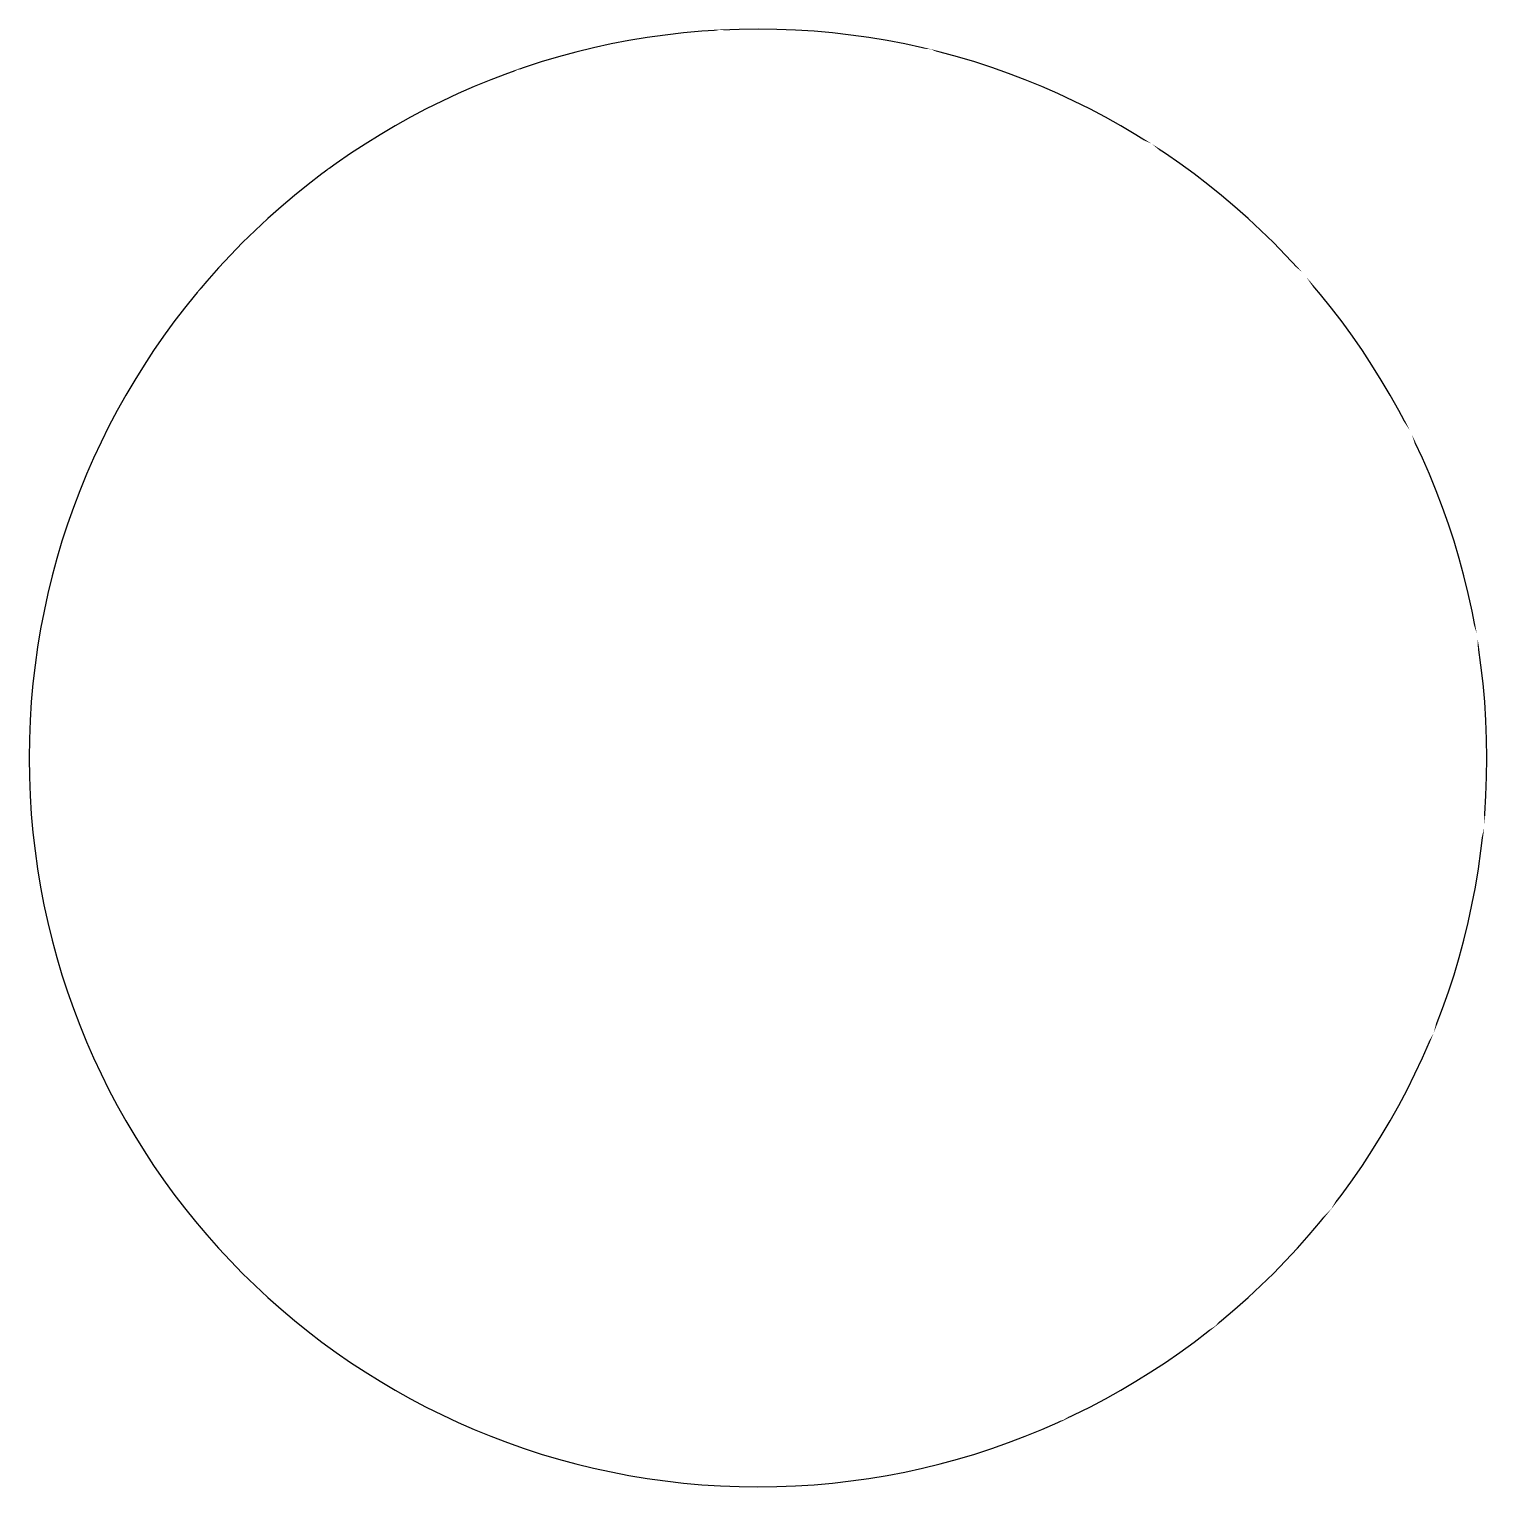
# Model space of a CAD drawing. Header units: metres. Extents: x -0.67 to 0.67, y -0.67 to 0.67.
import ezdxf
from ezdxf.enums import TextEntityAlignment as Align

# ---------------------------------------------------------------- set-up
doc = ezdxf.new("R2010")
doc.units = ezdxf.units.M
doc.styles.add('_TEL_DIM', font='TSSDENG', dxfattribs={"width": 0.6, "height": 3.5, "bigfont": 'TSSDCHN'})

# ---------------------------------------------------------------- blocks, each defined once
blk = doc.blocks.new('$equip_U$00000719(Zhangyufeng)')
at = {"const_width": 0.04}
for points in [[(-0.0893, 0.366), (-0.5339, -0.0053), (-0.0893, -0.3866)], [(0.0876, 0.366), (0.5322, -0.0053), (0.0876, -0.3866)]]:
    blk.add_lwpolyline(points, dxfattribs=at)
blk.add_ellipse((0, 0), major_axis=(0, 0.6744), ratio=1, start_param=4.712389, end_param=10.995574)
at = {"color": 7, "style": '_TEL_DIM', "flags": 1}
for tag in ['A', 'REMARK']:
    blk.add_attdef(tag, text='', height=0.00002, dxfattribs=at).set_placement((0, 0), align=Align.MIDDLE_CENTER)
blk.add_wipeout([(-0.0353, 0.6738), (0.1599, 0.6558), (0.3644, 0.5684), (0.5057, 0.4476), (0.6042, 0.3017), (0.6657, 0.1134), (0.6723, -0.0629), (0.6252, -0.2546), (0.5304, -0.4173), (0.4225, -0.526), (0.2831, -0.6122), (0.1371, -0.6602), (-0.0174, -0.6738), (-0.16, -0.6546), (-0.3793, -0.5567), (-0.5527, -0.3849), (-0.6389, -0.213), (-0.6723, 0.0419), (-0.6194, 0.2653), (-0.5173, 0.4321), (-0.3972, 0.5448), (-0.2224, 0.6368)])

msp = doc.modelspace()

# ---------------------------------------------------------------- block references
msp.add_blockref('$equip_U$00000719(Zhangyufeng)', (0, 0))

doc.saveas('drawing.dxf')
